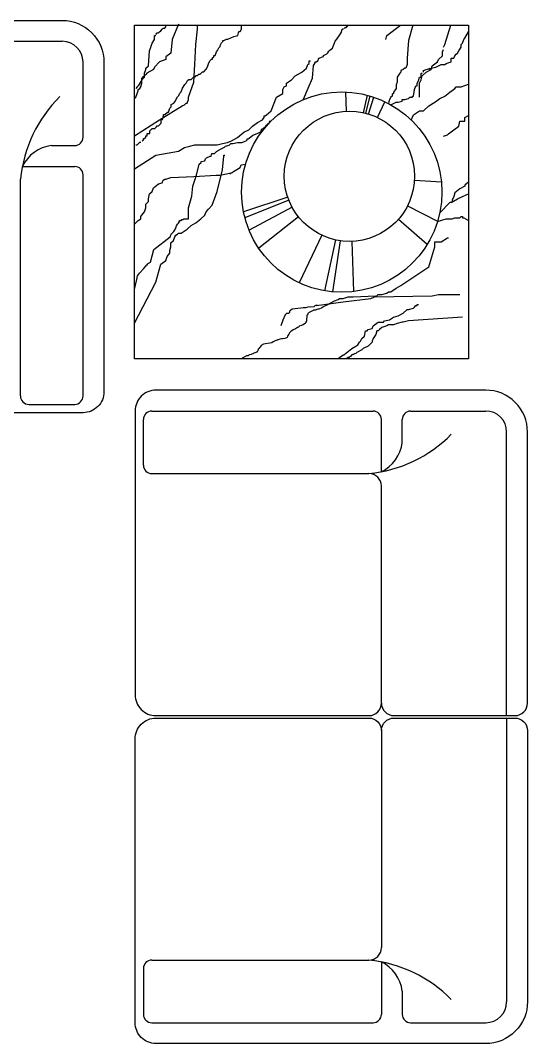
# Model space of a CAD drawing. Header units: inches. Extents: x 4.9 to 47.4, y 12.3 to 37.1.
# Drawn here: x 35.406 to 36.62, y 17.078 to 19.53 of the extents above; entities that cross this region are included whole.
import ezdxf

# ---------------------------------------------------------------- set-up
doc = ezdxf.new("R2010")
doc.units = ezdxf.units.IN
doc.header["$MEASUREMENT"] = 0
doc.layers.add('02', color=2, linetype='Continuous')

msp = doc.modelspace()

# ---------------------------------------------------------------- linework, layer by layer
at = {"layer": '02'}
for p, q in [((35.7541, 19.5142, -0.1), (35.7541, 19.5179, -0.1)), ((35.7841, 19.5206, -0.1), (35.7687, 19.4841, -0.1)), ((35.8297, 19.5088, -0.1), (35.8297, 19.5186, -0.1)), ((35.9351, 19.518, -0.1), (35.9353, 19.5186, -0.1)), ((35.9351, 19.509, -0.1), (35.9351, 19.518, -0.1)), ((36.1875, 19.515, -0.1), (36.1898, 19.517, -0.1)), ((36.2833, 19.4933, -0.1), (36.3163, 19.5186, -0.1)), ((36.3457, 19.5186, -0.1), (36.3353, 19.4814, -0.1)), ((36.4218, 19.4723, -0.1), (36.4366, 19.5186, -0.1)), ((35.7268, 19.4841, -0.1), (35.7268, 19.4933, -0.1)), ((35.7268, 19.4933, -0.1), (35.7295, 19.4933, -0.1)), ((35.7295, 19.496, -0.1), (35.7331, 19.4996, -0.1)), ((35.7331, 19.4996, -0.1), (35.7359, 19.4996, -0.1)), ((35.7359, 19.4996, -0.1), (35.7386, 19.5024, -0.1)), ((35.7386, 19.5024, -0.1), (35.7422, 19.5051, -0.1)), ((35.7422, 19.5051, -0.1), (35.745, 19.5088, -0.1)), ((35.745, 19.5088, -0.1), (35.7477, 19.5115, -0.1)), ((35.7477, 19.5115, -0.1), (35.7513, 19.5115, -0.1)), ((35.7513, 19.5115, -0.1), (35.7541, 19.5142, -0.1)), ((35.826, 19.4723, -0.1), (35.8297, 19.5088, -0.1)), ((35.9171, 19.4909, -0.1), (35.926, 19.4939, -0.1)), ((35.926, 19.4939, -0.1), (35.929, 19.503, -0.1)), ((35.929, 19.503, -0.1), (35.9321, 19.503, -0.1)), ((35.9321, 19.503, -0.1), (35.9351, 19.509, -0.1)), ((36.1637, 19.4845, -0.1), (36.1703, 19.4955, -0.1)), ((36.1703, 19.4955, -0.1), (36.1723, 19.4975, -0.1)), ((36.1723, 19.4975, -0.1), (36.1746, 19.5018, -0.1)), ((36.1746, 19.5018, -0.1), (36.1766, 19.5084, -0.1)), ((36.1766, 19.5084, -0.1), (36.1789, 19.5084, -0.1)), ((36.1789, 19.5084, -0.1), (36.1789, 19.5107, -0.1)), ((36.1812, 19.5107, -0.1), (36.1832, 19.5127, -0.1)), ((36.1832, 19.5127, -0.1), (36.1855, 19.5127, -0.1)), ((36.1855, 19.5127, -0.1), (36.1875, 19.515, -0.1)), ((36.2806, 19.4841, -0.1), (36.2833, 19.4933, -0.1)), ((36.4701, 19.4869, -0.1), (36.479, 19.5026, -0.1)), ((34.8256, 19.4796, -0.1), (35.5056, 19.4796, -0.1)), ((35.7176, 19.4659, -0.1), (35.7213, 19.475, -0.1)), ((35.7213, 19.475, -0.1), (35.7268, 19.4841, -0.1)), ((35.7687, 19.4841, -0.1), (35.7659, 19.4513, -0.1)), ((35.8233, 19.424, -0.1), (35.826, 19.4723, -0.1)), ((35.8839, 19.4698, -0.1), (35.887, 19.4758, -0.1)), ((35.8839, 19.4668, -0.1), (35.8839, 19.4698, -0.1)), ((35.887, 19.4758, -0.1), (35.89, 19.4789, -0.1)), ((35.89, 19.4789, -0.1), (35.89, 19.4819, -0.1)), ((35.89, 19.4819, -0.1), (35.893, 19.4819, -0.1)), ((35.893, 19.4819, -0.1), (35.8989, 19.4849, -0.1)), ((35.8989, 19.4849, -0.1), (35.902, 19.4849, -0.1)), ((35.902, 19.4849, -0.1), (35.9171, 19.4909, -0.1)), ((36.1528, 19.4629, -0.1), (36.1551, 19.4693, -0.1)), ((36.1551, 19.4693, -0.1), (36.1571, 19.4736, -0.1)), ((36.1571, 19.4736, -0.1), (36.1594, 19.4802, -0.1)), ((36.1594, 19.4802, -0.1), (36.1637, 19.4845, -0.1)), ((36.166, 19.4888, -0.1), (36.168, 19.4911, -0.1)), ((36.3353, 19.4814, -0.1), (36.3316, 19.4395, -0.1)), ((36.4191, 19.4659, -0.1), (36.4218, 19.4723, -0.1)), ((36.461, 19.4723, -0.1), (36.4646, 19.475, -0.1)), ((36.461, 19.4659, -0.1), (36.461, 19.4723, -0.1)), ((36.4646, 19.475, -0.1), (36.4673, 19.4841, -0.1)), ((36.4673, 19.4841, -0.1), (36.4701, 19.4869, -0.1)), ((35.7122, 19.4212, -0.1), (35.7149, 19.4568, -0.1)), ((35.7149, 19.4568, -0.1), (35.7176, 19.4659, -0.1)), ((35.7659, 19.4513, -0.1), (35.7541, 19.4422, -0.1)), ((35.8689, 19.4427, -0.1), (35.8689, 19.4457, -0.1)), ((35.8689, 19.4457, -0.1), (35.8719, 19.4457, -0.1)), ((35.8719, 19.4457, -0.1), (35.8749, 19.4548, -0.1)), ((35.8749, 19.4548, -0.1), (35.8779, 19.4578, -0.1)), ((35.8779, 19.4578, -0.1), (35.8809, 19.4638, -0.1)), ((35.8809, 19.4638, -0.1), (35.8839, 19.4668, -0.1)), ((36.1312, 19.4454, -0.1), (36.1398, 19.4497, -0.1)), ((36.1312, 19.4434, -0.1), (36.1312, 19.4454, -0.1)), ((36.1398, 19.4497, -0.1), (36.1421, 19.452, -0.1)), ((36.1421, 19.452, -0.1), (36.1441, 19.4563, -0.1)), ((36.1441, 19.4563, -0.1), (36.1464, 19.4583, -0.1)), ((36.1464, 19.4583, -0.1), (36.1528, 19.4629, -0.1)), ((36.4072, 19.4358, -0.1), (36.4163, 19.4449, -0.1)), ((36.4163, 19.4541, -0.1), (36.4191, 19.4604, -0.1)), ((36.4163, 19.4449, -0.1), (36.4163, 19.4541, -0.1)), ((36.4437, 19.4395, -0.1), (36.4464, 19.4449, -0.1)), ((36.4464, 19.4449, -0.1), (36.4491, 19.4486, -0.1)), ((36.4491, 19.4486, -0.1), (36.4528, 19.4513, -0.1)), ((36.4528, 19.4513, -0.1), (36.4555, 19.4568, -0.1)), ((36.4555, 19.4568, -0.1), (36.461, 19.4659, -0.1)), ((35.5556, 19.2496, -0.1), (35.5556, 19.4296, -0.1)), ((35.7058, 19.4149, -0.1), (35.7122, 19.4212, -0.1)), ((35.7386, 19.4304, -0.1), (35.7268, 19.4176, -0.1)), ((35.7541, 19.4358, -0.1), (35.7386, 19.4304, -0.1)), ((35.7541, 19.4422, -0.1), (35.7541, 19.4358, -0.1)), ((35.8206, 19.382, -0.1), (35.8233, 19.424, -0.1)), ((35.8538, 19.4186, -0.1), (35.8568, 19.4277, -0.1)), ((35.8568, 19.4277, -0.1), (35.8599, 19.4336, -0.1)), ((35.8599, 19.4336, -0.1), (35.8629, 19.4367, -0.1)), ((35.8629, 19.4367, -0.1), (35.8659, 19.4367, -0.1)), ((35.8659, 19.4397, -0.1), (35.8689, 19.4427, -0.1)), ((35.8659, 19.4367, -0.1), (35.8659, 19.4397, -0.1)), ((36.0911, 19.4149, -0.1), (36.0939, 19.424, -0.1)), ((36.0939, 19.424, -0.1), (36.0975, 19.4267, -0.1)), ((36.0975, 19.4267, -0.1), (36.0975, 19.4331, -0.1)), ((36.0975, 19.4331, -0.1), (36.1002, 19.4331, -0.1)), ((36.105, 19.391, -0.1), (36.1073, 19.4215, -0.1)), ((36.1073, 19.4215, -0.1), (36.1093, 19.4238, -0.1)), ((36.1093, 19.4238, -0.1), (36.1116, 19.4281, -0.1)), ((36.1116, 19.4302, -0.1), (36.1139, 19.4302, -0.1)), ((36.1116, 19.4281, -0.1), (36.1116, 19.4302, -0.1)), ((36.1139, 19.4302, -0.1), (36.1183, 19.4325, -0.1)), ((36.1183, 19.4325, -0.1), (36.1203, 19.4391, -0.1)), ((36.1203, 19.4391, -0.1), (36.1312, 19.4434, -0.1)), ((36.3316, 19.424, -0.1), (36.3289, 19.4149, -0.1)), ((36.3316, 19.4395, -0.1), (36.3316, 19.424, -0.1)), ((36.389, 19.4121, -0.1), (36.3917, 19.4212, -0.1)), ((36.3917, 19.4212, -0.1), (36.4045, 19.4304, -0.1)), ((36.4008, 19.4176, -0.1), (36.4136, 19.424, -0.1)), ((36.4045, 19.4304, -0.1), (36.4072, 19.4358, -0.1)), ((36.4136, 19.424, -0.1), (36.4218, 19.424, -0.1)), ((36.4218, 19.424, -0.1), (36.4254, 19.4267, -0.1)), ((36.4254, 19.4267, -0.1), (36.4373, 19.4304, -0.1)), ((36.4373, 19.4304, -0.1), (36.4373, 19.4395, -0.1)), ((36.4373, 19.4395, -0.1), (36.4437, 19.4395, -0.1)), ((35.7031, 19.3966, -0.1), (35.6967, 19.3912, -0.1)), ((35.7031, 19.403, -0.1), (35.7058, 19.4121, -0.1)), ((35.7031, 19.3939, -0.1), (35.7031, 19.403, -0.1)), ((35.7058, 19.4003, -0.1), (35.7031, 19.3966, -0.1)), ((35.7058, 19.4121, -0.1), (35.7058, 19.4149, -0.1)), ((35.7085, 19.403, -0.1), (35.7058, 19.4003, -0.1)), ((35.724, 19.4121, -0.1), (35.7085, 19.403, -0.1)), ((35.7268, 19.4176, -0.1), (35.724, 19.4121, -0.1)), ((35.8147, 19.3885, -0.1), (35.8207, 19.3945, -0.1)), ((35.8207, 19.3945, -0.1), (35.8237, 19.3945, -0.1)), ((35.8237, 19.3945, -0.1), (35.8267, 19.3976, -0.1)), ((35.8267, 19.3976, -0.1), (35.8298, 19.3976, -0.1)), ((35.8298, 19.3976, -0.1), (35.8328, 19.4006, -0.1)), ((35.8328, 19.4006, -0.1), (35.8358, 19.4006, -0.1)), ((35.8358, 19.4006, -0.1), (35.8388, 19.4036, -0.1)), ((35.8388, 19.4036, -0.1), (35.8418, 19.4065, -0.1)), ((35.8418, 19.4065, -0.1), (35.8448, 19.4065, -0.1)), ((35.8448, 19.4065, -0.1), (35.8508, 19.4126, -0.1)), ((35.8508, 19.4126, -0.1), (35.8538, 19.4186, -0.1)), ((36.0547, 19.3875, -0.1), (36.0638, 19.3966, -0.1)), ((36.0638, 19.3966, -0.1), (36.0793, 19.4057, -0.1)), ((36.0793, 19.4057, -0.1), (36.0911, 19.4149, -0.1)), ((36.3143, 19.403, -0.1), (36.3079, 19.3939, -0.1)), ((36.317, 19.4057, -0.1), (36.3143, 19.403, -0.1)), ((36.3225, 19.4121, -0.1), (36.317, 19.4094, -0.1)), ((36.317, 19.4094, -0.1), (36.317, 19.4057, -0.1)), ((36.3261, 19.4149, -0.1), (36.3225, 19.4121, -0.1)), ((36.3289, 19.4149, -0.1), (36.3261, 19.4149, -0.1)), ((36.3653, 19.3939, -0.1), (36.3653, 19.403, -0.1)), ((36.3653, 19.403, -0.1), (36.368, 19.403, -0.1)), ((36.3653, 19.3875, -0.1), (36.368, 19.3966, -0.1)), ((36.368, 19.3966, -0.1), (36.3772, 19.4057, -0.1)), ((36.3708, 19.4094, -0.1), (36.3772, 19.4121, -0.1)), ((36.3708, 19.4057, -0.1), (36.3708, 19.4094, -0.1)), ((36.3772, 19.4121, -0.1), (36.389, 19.4149, -0.1)), ((36.3772, 19.4057, -0.1), (36.389, 19.4121, -0.1)), ((36.3835, 19.4121, -0.1), (36.3863, 19.4149, -0.1)), ((36.389, 19.4149, -0.1), (36.4008, 19.4176, -0.1)), ((35.6848, 19.3702, -0.1), (35.6821, 19.3666, -0.1)), ((35.6876, 19.3729, -0.1), (35.6848, 19.3702, -0.1)), ((35.6912, 19.3793, -0.1), (35.6876, 19.3729, -0.1)), ((35.6967, 19.3875, -0.1), (35.6912, 19.3793, -0.1)), ((35.6912, 19.3666, -0.1), (35.694, 19.3702, -0.1)), ((35.694, 19.3702, -0.1), (35.6967, 19.3793, -0.1)), ((35.6967, 19.3875, -0.1), (35.7031, 19.3939, -0.1)), ((35.6967, 19.3793, -0.1), (35.6967, 19.3912, -0.1)), ((35.7936, 19.3674, -0.1), (35.7997, 19.3765, -0.1)), ((35.7997, 19.3765, -0.1), (35.8027, 19.3794, -0.1)), ((35.8027, 19.3794, -0.1), (35.8057, 19.3855, -0.1)), ((35.8057, 19.3855, -0.1), (35.8087, 19.3885, -0.1)), ((35.8078, 19.3456, -0.1), (35.8206, 19.382, -0.1)), ((35.8087, 19.3885, -0.1), (35.8147, 19.3885, -0.1)), ((36.0337, 19.3638, -0.1), (36.0374, 19.3702, -0.1)), ((36.0374, 19.3702, -0.1), (36.0428, 19.3729, -0.1)), ((36.0428, 19.3793, -0.1), (36.0547, 19.3875, -0.1)), ((36.0428, 19.3729, -0.1), (36.0428, 19.3793, -0.1)), ((36.0944, 19.3672, -0.1), (36.105, 19.391, -0.1)), ((36.3079, 19.382, -0.1), (36.3052, 19.3757, -0.1)), ((36.3052, 19.3757, -0.1), (36.3052, 19.3666, -0.1)), ((36.3079, 19.3939, -0.1), (36.3079, 19.382, -0.1)), ((36.3498, 19.3638, -0.1), (36.3526, 19.3729, -0.1)), ((36.3526, 19.3729, -0.1), (36.3562, 19.3729, -0.1)), ((36.3562, 19.3793, -0.1), (36.3589, 19.3848, -0.1)), ((36.3562, 19.3729, -0.1), (36.3562, 19.3793, -0.1)), ((36.3589, 19.3848, -0.1), (36.3617, 19.3939, -0.1)), ((36.3617, 19.3939, -0.1), (36.3653, 19.3939, -0.1)), ((36.3617, 19.3793, -0.1), (36.3653, 19.3875, -0.1)), ((36.3617, 19.3456, -0.1), (36.3617, 19.3793, -0.1)), ((36.4464, 19.3666, -0.1), (36.4491, 19.3702, -0.1)), ((36.4491, 19.3702, -0.1), (36.461, 19.3702, -0.1)), ((36.461, 19.3702, -0.1), (36.479, 19.3766, -0.1)), ((35.679, 19.3433, -0.1), (35.6821, 19.3456, -0.1)), ((35.6821, 19.3456, -0.1), (35.6848, 19.3547, -0.1)), ((35.6848, 19.3547, -0.1), (35.6876, 19.3611, -0.1)), ((35.6876, 19.3638, -0.1), (35.6912, 19.3666, -0.1)), ((35.6876, 19.3611, -0.1), (35.6876, 19.3638, -0.1)), ((35.7756, 19.3343, -0.1), (35.7816, 19.3464, -0.1)), ((35.7816, 19.3464, -0.1), (35.7846, 19.3494, -0.1)), ((35.7846, 19.3494, -0.1), (35.7876, 19.3553, -0.1)), ((35.7876, 19.3553, -0.1), (35.7906, 19.3584, -0.1)), ((35.7906, 19.3584, -0.1), (35.7936, 19.3674, -0.1)), ((35.8078, 19.3401, -0.1), (35.8078, 19.3456, -0.1)), ((36.0064, 19.3128, -0.1), (36.0192, 19.3456, -0.1)), ((36.0192, 19.3456, -0.1), (36.0337, 19.3547, -0.1)), ((36.0337, 19.3547, -0.1), (36.0337, 19.3638, -0.1)), ((36.0835, 19.3413, -0.1), (36.0944, 19.3672, -0.1)), ((36.1867, 19.312, -0.1), (36.1847, 19.3581, -0.1)), ((36.2276, 19.3084, -0.1), (36.2369, 19.3502, -0.1)), ((36.2327, 19.3072, -0.1), (36.2433, 19.3484, -0.1)), ((36.2396, 19.3052, -0.1), (36.2521, 19.3456, -0.1)), ((36.2924, 19.3456, -0.1), (36.2897, 19.3401, -0.1)), ((36.2961, 19.3483, -0.1), (36.2924, 19.3456, -0.1)), ((36.2988, 19.3547, -0.1), (36.2961, 19.352, -0.1)), ((36.2961, 19.352, -0.1), (36.2961, 19.3483, -0.1)), ((36.3016, 19.3611, -0.1), (36.2988, 19.3574, -0.1)), ((36.2988, 19.3574, -0.1), (36.2988, 19.3547, -0.1)), ((36.3052, 19.3666, -0.1), (36.3016, 19.3611, -0.1)), ((36.3353, 19.3429, -0.1), (36.338, 19.3456, -0.1)), ((36.338, 19.3456, -0.1), (36.3444, 19.3456, -0.1)), ((36.3444, 19.3456, -0.1), (36.3444, 19.3483, -0.1)), ((36.3444, 19.3483, -0.1), (36.3471, 19.3483, -0.1)), ((36.3471, 19.3483, -0.1), (36.3498, 19.3638, -0.1)), ((36.3471, 19.3574, -0.1), (36.3498, 19.3574, -0.1)), ((36.41, 19.3429, -0.1), (36.4218, 19.3483, -0.1)), ((36.4218, 19.3483, -0.1), (36.4345, 19.3574, -0.1)), ((36.4345, 19.3574, -0.1), (36.4464, 19.3666, -0.1)), ((35.7386, 19.2918, -0.1), (35.7933, 19.3246, -0.1)), ((35.7635, 19.3193, -0.1), (35.7665, 19.3223, -0.1)), ((35.7665, 19.3282, -0.1), (35.7726, 19.3313, -0.1)), ((35.7665, 19.3223, -0.1), (35.7665, 19.3282, -0.1)), ((35.7726, 19.3313, -0.1), (35.7756, 19.3343, -0.1)), ((35.7933, 19.3246, -0.1), (35.7987, 19.3274, -0.1)), ((35.7987, 19.3274, -0.1), (35.8024, 19.331, -0.1)), ((35.8024, 19.331, -0.1), (35.8051, 19.331, -0.1)), ((35.8051, 19.331, -0.1), (35.8078, 19.3401, -0.1)), ((36.2606, 19.297, -0.1), (36.2786, 19.3348, -0.1)), ((36.2897, 19.3401, -0.1), (36.287, 19.3306, -0.1)), ((36.2897, 19.3365, -0.1), (36.287, 19.3365, -0.1)), ((36.2924, 19.3274, -0.1), (36.3052, 19.3337, -0.1)), ((36.3052, 19.3337, -0.1), (36.3107, 19.3337, -0.1)), ((36.3107, 19.3337, -0.1), (36.3198, 19.3365, -0.1)), ((36.3198, 19.3365, -0.1), (36.3198, 19.3401, -0.1)), ((36.3198, 19.3401, -0.1), (36.3261, 19.3401, -0.1)), ((36.3261, 19.3401, -0.1), (36.3353, 19.3429, -0.1)), ((36.3708, 19.3128, -0.1), (36.3835, 19.3246, -0.1)), ((36.3835, 19.3246, -0.1), (36.3981, 19.3337, -0.1)), ((36.3981, 19.3337, -0.1), (36.41, 19.3429, -0.1)), ((35.7455, 19.2922, -0.1), (35.7485, 19.3011, -0.1)), ((35.7485, 19.3011, -0.1), (35.7485, 19.3042, -0.1)), ((35.7485, 19.3042, -0.1), (35.7515, 19.3042, -0.1)), ((35.7515, 19.3042, -0.1), (35.7576, 19.3102, -0.1)), ((35.7576, 19.3102, -0.1), (35.7605, 19.3102, -0.1)), ((35.7605, 19.3102, -0.1), (35.7635, 19.3193, -0.1)), ((35.9855, 19.2918, -0.1), (35.9891, 19.2973, -0.1)), ((35.9891, 19.2973, -0.1), (35.9891, 19.3009, -0.1)), ((35.9891, 19.3009, -0.1), (35.9918, 19.3009, -0.1)), ((35.9918, 19.3009, -0.1), (35.9946, 19.3037, -0.1)), ((35.9946, 19.3037, -0.1), (36.0064, 19.3128, -0.1)), ((36.3417, 19.291, -0.1), (36.3471, 19.3037, -0.1)), ((36.3471, 19.3037, -0.1), (36.3617, 19.3128, -0.1)), ((36.3617, 19.3128, -0.1), (36.3708, 19.3128, -0.1)), ((36.4701, 19.2973, -0.1), (36.479, 19.3018, -0.1)), ((36.4701, 19.2882, -0.1), (36.4701, 19.2973, -0.1)), ((35.679, 19.2533, -0.1), (35.7386, 19.2918, -0.1)), ((35.7275, 19.271, -0.1), (35.7305, 19.274, -0.1)), ((35.7305, 19.274, -0.1), (35.7334, 19.277, -0.1)), ((35.7334, 19.277, -0.1), (35.7364, 19.277, -0.1)), ((35.7364, 19.277, -0.1), (35.7425, 19.2831, -0.1)), ((35.7425, 19.2831, -0.1), (35.7425, 19.2922, -0.1)), ((35.7425, 19.2922, -0.1), (35.7455, 19.2922, -0.1)), ((35.9527, 19.2672, -0.1), (35.9618, 19.2763, -0.1)), ((35.9618, 19.2763, -0.1), (35.9736, 19.2854, -0.1)), ((35.9736, 19.2854, -0.1), (35.9855, 19.2918, -0.1)), ((35.988, 19.2716, -0.1), (35.99, 19.2739, -0.1)), ((35.99, 19.2739, -0.1), (35.9923, 19.2739, -0.1)), ((35.9923, 19.2739, -0.1), (35.9944, 19.2783, -0.1)), ((35.9944, 19.2783, -0.1), (35.9967, 19.2803, -0.1)), ((35.9967, 19.2803, -0.1), (35.9987, 19.2826, -0.1)), ((35.9987, 19.2826, -0.1), (36.001, 19.2826, -0.1)), ((36.001, 19.2826, -0.1), (36.0033, 19.2892, -0.1)), ((36.4437, 19.2672, -0.1), (36.4555, 19.2763, -0.1)), ((36.4555, 19.2763, -0.1), (36.4582, 19.2882, -0.1)), ((36.4582, 19.2882, -0.1), (36.4701, 19.2882, -0.1)), ((35.7033, 19.2469, -0.1), (35.7063, 19.2499, -0.1)), ((35.7063, 19.2499, -0.1), (35.7063, 19.253, -0.1)), ((35.7063, 19.253, -0.1), (35.7093, 19.253, -0.1)), ((35.7093, 19.253, -0.1), (35.7093, 19.259, -0.1)), ((35.7093, 19.259, -0.1), (35.7154, 19.259, -0.1)), ((35.7154, 19.2651, -0.1), (35.7184, 19.2681, -0.1)), ((35.7154, 19.259, -0.1), (35.7154, 19.2651, -0.1)), ((35.7184, 19.2681, -0.1), (35.7214, 19.271, -0.1)), ((35.7214, 19.271, -0.1), (35.7275, 19.271, -0.1)), ((35.9108, 19.2408, -0.1), (35.9253, 19.249, -0.1)), ((35.9253, 19.249, -0.1), (35.9408, 19.2617, -0.1)), ((35.9408, 19.2617, -0.1), (35.9527, 19.2672, -0.1)), ((35.9509, 19.2458, -0.1), (35.9532, 19.2478, -0.1)), ((35.9532, 19.2478, -0.1), (35.9619, 19.2544, -0.1)), ((35.9619, 19.2544, -0.1), (35.9728, 19.2587, -0.1)), ((35.9728, 19.2587, -0.1), (35.9814, 19.263, -0.1)), ((35.9814, 19.263, -0.1), (35.9837, 19.2696, -0.1)), ((35.9837, 19.2696, -0.1), (35.9857, 19.2696, -0.1)), ((35.9857, 19.2696, -0.1), (35.988, 19.2716, -0.1)), ((36.4191, 19.2526, -0.1), (36.4282, 19.2553, -0.1)), ((36.4282, 19.2553, -0.1), (36.4309, 19.2581, -0.1)), ((36.4309, 19.2581, -0.1), (36.4437, 19.2672, -0.1)), ((35.4797, 19.2296, -0.1), (35.5356, 19.2296, -0.1)), ((35.6822, 19.2319, -0.1), (35.6853, 19.2319, -0.1)), ((35.6853, 19.2319, -0.1), (35.6913, 19.2379, -0.1)), ((35.6913, 19.2379, -0.1), (35.6943, 19.2379, -0.1)), ((35.6973, 19.241, -0.1), (35.7004, 19.2439, -0.1)), ((35.7004, 19.2439, -0.1), (35.7004, 19.2469, -0.1)), ((35.7004, 19.2469, -0.1), (35.7033, 19.2469, -0.1)), ((35.7841, 19.2161, -0.1), (35.7987, 19.2253, -0.1)), ((35.7987, 19.2253, -0.1), (35.8115, 19.228, -0.1)), ((35.8115, 19.228, -0.1), (35.8233, 19.2316, -0.1)), ((35.8233, 19.2316, -0.1), (35.8771, 19.2316, -0.1)), ((35.8771, 19.2316, -0.1), (35.8898, 19.2344, -0.1)), ((35.886, 19.2216, -0.1), (35.8946, 19.2262, -0.1)), ((35.8898, 19.2344, -0.1), (35.9017, 19.2371, -0.1)), ((35.8946, 19.2262, -0.1), (35.8969, 19.2282, -0.1)), ((35.8969, 19.2282, -0.1), (35.9055, 19.2305, -0.1)), ((35.9017, 19.2371, -0.1), (35.9108, 19.2408, -0.1)), ((35.9055, 19.2305, -0.1), (35.9098, 19.2348, -0.1)), ((35.9098, 19.2348, -0.1), (35.9142, 19.2348, -0.1)), ((35.9142, 19.2348, -0.1), (35.9251, 19.2368, -0.1)), ((35.9251, 19.2368, -0.1), (35.9357, 19.2368, -0.1)), ((35.9357, 19.2368, -0.1), (35.9466, 19.2412, -0.1)), ((35.9466, 19.2412, -0.1), (35.9489, 19.2435, -0.1)), ((35.9489, 19.2458, -0.1), (35.9509, 19.2458, -0.1)), ((35.9489, 19.2435, -0.1), (35.9489, 19.2458, -0.1)), ((35.679, 19.1744, -0.1), (35.7295, 19.207, -0.1)), ((35.7295, 19.207, -0.1), (35.7841, 19.2161, -0.1)), ((35.8492, 19.1977, -0.1), (35.8512, 19.2, -0.1)), ((35.8512, 19.2, -0.1), (35.8598, 19.2043, -0.1)), ((35.8598, 19.2043, -0.1), (35.8621, 19.2043, -0.1)), ((35.8621, 19.2043, -0.1), (35.8641, 19.211, -0.1)), ((35.8641, 19.211, -0.1), (35.8707, 19.211, -0.1)), ((35.8707, 19.211, -0.1), (35.8774, 19.2173, -0.1)), ((35.873, 19.213, -0.1), (35.8751, 19.2153, -0.1)), ((35.8774, 19.2173, -0.1), (35.886, 19.2216, -0.1)), ((35.8898, 19.1715, -0.1), (35.8925, 19.2043, -0.1)), ((35.8925, 19.2043, -0.1), (35.8925, 19.207, -0.1)), ((35.8925, 19.207, -0.1), (35.8953, 19.207, -0.1)), ((35.4101, 19.1796, -0.1), (35.5356, 19.1796, -0.1)), ((35.8273, 19.1586, -0.1), (35.8339, 19.1848, -0.1)), ((35.8339, 19.1848, -0.1), (35.8383, 19.1891, -0.1)), ((35.8383, 19.1914, -0.1), (35.8469, 19.1934, -0.1)), ((35.8383, 19.1891, -0.1), (35.8383, 19.1914, -0.1)), ((35.8469, 19.1934, -0.1), (35.8492, 19.1977, -0.1)), ((35.9162, 19.1678, -0.1), (35.9317, 19.177, -0.1)), ((35.9317, 19.177, -0.1), (35.9344, 19.1833, -0.1)), ((35.9344, 19.1833, -0.1), (35.9446, 19.1851, -0.1)), ((35.4056, 18.6296, -0.1), (35.4056, 19.1496, -0.1)), ((35.5556, 18.6296, -0.1), (35.5556, 19.1596, -0.1)), ((35.7477, 19.1469, -0.1), (35.7513, 19.1496, -0.1)), ((35.7513, 19.1496, -0.1), (35.7541, 19.1496, -0.1)), ((35.7541, 19.1496, -0.1), (35.7659, 19.1533, -0.1)), ((35.7659, 19.1533, -0.1), (35.8206, 19.156, -0.1)), ((35.8187, 19.1327, -0.1), (35.8273, 19.1586, -0.1)), ((35.8206, 19.156, -0.1), (35.8743, 19.1587, -0.1)), ((35.8743, 19.1587, -0.1), (35.8834, 19.1587, -0.1)), ((35.8771, 19.1195, -0.1), (35.8898, 19.1715, -0.1)), ((35.8834, 19.1587, -0.1), (35.8989, 19.1624, -0.1)), ((35.8989, 19.1624, -0.1), (35.9135, 19.1651, -0.1)), ((35.9071, 19.1624, -0.1), (35.9108, 19.1651, -0.1)), ((35.9135, 19.1651, -0.1), (35.9162, 19.1678, -0.1)), ((35.7213, 19.1195, -0.1), (35.724, 19.1286, -0.1)), ((35.724, 19.1286, -0.1), (35.7359, 19.1378, -0.1)), ((35.7359, 19.1378, -0.1), (35.745, 19.1405, -0.1)), ((35.745, 19.1405, -0.1), (35.7477, 19.1469, -0.1)), ((35.8164, 19.1088, -0.1), (35.8187, 19.1327, -0.1)), ((36.3493, 19.1466, -0.1), (36.4139, 19.1427, -0.1)), ((36.4582, 19.1259, -0.1), (36.4464, 19.1168, -0.1)), ((36.4701, 19.1323, -0.1), (36.4582, 19.1259, -0.1)), ((36.479, 19.1417, -0.1), (36.4701, 19.135, -0.1)), ((36.4701, 19.135, -0.1), (36.4701, 19.1323, -0.1)), ((35.7122, 19.1022, -0.1), (35.7149, 19.1141, -0.1)), ((35.7122, 19.0958, -0.1), (35.7122, 19.1022, -0.1)), ((35.7149, 19.1141, -0.1), (35.7213, 19.1195, -0.1)), ((35.8078, 19.0806, -0.1), (35.8164, 19.1088, -0.1)), ((35.8652, 19.0867, -0.1), (35.8771, 19.1195, -0.1)), ((36.0458, 19.1064, -0.1), (35.9399, 19.0708, -0.1)), ((36.4373, 19.0931, -0.1), (36.4528, 19.1022, -0.1)), ((36.4437, 19.1077, -0.1), (36.44, 19.0986, -0.1)), ((36.4464, 19.1168, -0.1), (36.4437, 19.1077, -0.1)), ((36.4528, 19.1022, -0.1), (36.4646, 19.1077, -0.1)), ((36.4646, 19.1077, -0.1), (36.4792, 19.1141, -0.1)), ((35.7031, 19.0712, -0.1), (35.7058, 19.0803, -0.1)), ((35.7058, 19.0894, -0.1), (35.7122, 19.0958, -0.1)), ((35.7058, 19.0803, -0.1), (35.7058, 19.0894, -0.1)), ((35.8078, 19.0545, -0.1), (35.8078, 19.0806, -0.1)), ((35.8506, 19.0712, -0.1), (35.8561, 19.0776, -0.1)), ((35.8561, 19.0776, -0.1), (35.8652, 19.0867, -0.1)), ((36.0486, 19.0986, -0.1), (35.9432, 19.0567, -0.1)), ((36.0563, 19.0821, -0.1), (35.9533, 19.0267, -0.1)), ((36.3325, 19.0851, -0.1), (36.4047, 19.0482, -0.1)), ((36.4345, 19.0931, -0.1), (36.4099, 19.0684, -0.1)), ((36.4373, 19.0931, -0.1), (36.4345, 19.0931, -0.1)), ((36.44, 19.0986, -0.1), (36.44, 19.0958, -0.1)), ((35.6876, 19.0502, -0.1), (35.694, 19.0539, -0.1)), ((35.694, 19.0594, -0.1), (35.6967, 19.063, -0.1)), ((35.694, 19.0539, -0.1), (35.694, 19.0594, -0.1)), ((35.6967, 19.063, -0.1), (35.7031, 19.0712, -0.1)), ((35.7905, 19.0501, -0.1), (35.7925, 19.0522, -0.1)), ((35.7925, 19.0522, -0.1), (35.7948, 19.0522, -0.1)), ((35.7948, 19.0522, -0.1), (35.7969, 19.0545, -0.1)), ((35.7969, 19.0545, -0.1), (35.8078, 19.0545, -0.1)), ((35.826, 19.0448, -0.1), (35.8379, 19.0539, -0.1)), ((35.8379, 19.0539, -0.1), (35.847, 19.063, -0.1)), ((35.847, 19.063, -0.1), (35.8506, 19.0712, -0.1)), ((36.0713, 19.0593, -0.1), (35.9762, 18.984, -0.1)), ((36.3111, 19.0535, -0.1), (36.38, 18.9933, -0.1)), ((36.4044, 19.0474, -0.1), (36.4254, 19.0539, -0.1)), ((36.4254, 19.0539, -0.1), (36.44, 19.0539, -0.1)), ((36.44, 19.0539, -0.1), (36.4464, 19.0566, -0.1)), ((36.4464, 19.0566, -0.1), (36.4582, 19.0566, -0.1)), ((36.4582, 19.0566, -0.1), (36.461, 19.0594, -0.1)), ((36.461, 19.0594, -0.1), (36.4646, 19.0594, -0.1)), ((36.4646, 19.0594, -0.1), (36.4646, 19.0566, -0.1)), ((36.4646, 19.0566, -0.1), (36.4673, 19.0566, -0.1)), ((36.4673, 19.0566, -0.1), (36.4792, 19.0502, -0.1)), ((35.679, 19.0417, -0.1), (35.6876, 19.0502, -0.1)), ((35.773, 19.024, -0.1), (35.7773, 19.0306, -0.1)), ((35.7773, 19.0306, -0.1), (35.7796, 19.0372, -0.1)), ((35.7796, 19.0372, -0.1), (35.7819, 19.0415, -0.1)), ((35.7819, 19.0415, -0.1), (35.7839, 19.0435, -0.1)), ((35.7839, 19.0435, -0.1), (35.7862, 19.0478, -0.1)), ((35.7862, 19.0501, -0.1), (35.7905, 19.0501, -0.1)), ((35.7862, 19.0478, -0.1), (35.7862, 19.0501, -0.1)), ((35.7905, 19.0202, -0.1), (35.8051, 19.0293, -0.1)), ((35.8051, 19.0293, -0.1), (35.8142, 19.0384, -0.1)), ((35.8142, 19.0384, -0.1), (35.826, 19.0448, -0.1)), ((35.7253, 18.9805, -0.1), (35.7644, 19.011, -0.1)), ((35.7644, 19.011, -0.1), (35.7667, 19.0176, -0.1)), ((35.7667, 19.0176, -0.1), (35.773, 19.024, -0.1)), ((35.7723, 19.0019, -0.1), (35.775, 19.0111, -0.1)), ((35.775, 19.0111, -0.1), (35.7778, 19.0147, -0.1)), ((35.7778, 19.0147, -0.1), (35.7814, 19.0174, -0.1)), ((35.7814, 19.0174, -0.1), (35.7841, 19.0202, -0.1)), ((35.7841, 19.0202, -0.1), (35.7905, 19.0202, -0.1)), ((36.1272, 19.015, -0.1), (36.0735, 18.9009, -0.1)), ((36.1604, 19.0037, -0.1), (36.1339, 18.8819, -0.1)), ((36.4136, 18.9992, -0.1), (36.4282, 19.0083, -0.1)), ((36.4282, 19.0083, -0.1), (36.4309, 19.0083, -0.1)), ((35.7167, 18.9503, -0.1), (35.7253, 18.9805, -0.1)), ((35.7632, 18.9782, -0.1), (35.7659, 18.9874, -0.1)), ((35.7632, 18.9719, -0.1), (35.7632, 18.9782, -0.1)), ((35.7659, 18.9965, -0.1), (35.7723, 19.0019, -0.1)), ((35.7659, 18.9874, -0.1), (35.7659, 18.9965, -0.1)), ((36.1711, 19.0018, -0.1), (36.1532, 18.8793, -0.1)), ((36.1992, 19.0002, -0.1), (36.2036, 18.88, -0.1)), ((36.3835, 18.939, -0.1), (36.3981, 18.9874, -0.1)), ((36.3981, 18.9874, -0.1), (36.3981, 18.9992, -0.1)), ((36.3981, 18.9992, -0.1), (36.4136, 18.9992, -0.1)), ((35.7422, 18.9454, -0.1), (35.7541, 18.9545, -0.1)), ((35.7541, 18.9545, -0.1), (35.7568, 18.9637, -0.1)), ((35.7568, 18.9637, -0.1), (35.7632, 18.9719, -0.1)), ((35.6905, 18.9242, -0.1), (35.7014, 18.9351, -0.1)), ((35.7014, 18.9351, -0.1), (35.708, 18.9437, -0.1)), ((35.708, 18.9437, -0.1), (35.71, 18.9437, -0.1)), ((35.71, 18.946, -0.1), (35.7167, 18.9503, -0.1)), ((35.71, 18.9437, -0.1), (35.71, 18.946, -0.1)), ((35.7295, 18.9026, -0.1), (35.7422, 18.9454, -0.1)), ((36.3289, 18.9026, -0.1), (36.3835, 18.939, -0.1)), ((35.679, 18.8852, -0.1), (35.6842, 18.9089, -0.1)), ((35.6842, 18.9089, -0.1), (35.6862, 18.9175, -0.1)), ((35.6842, 18.9155, -0.1), (35.6862, 18.9155, -0.1)), ((35.6862, 18.9175, -0.1), (35.6905, 18.9242, -0.1)), ((35.679, 18.8042, -0.1), (35.7295, 18.9026, -0.1)), ((36.2924, 18.8789, -0.1), (36.3052, 18.888, -0.1)), ((36.3052, 18.888, -0.1), (36.317, 18.8944, -0.1)), ((36.317, 18.8944, -0.1), (36.3289, 18.9026, -0.1)), ((36.1148, 18.8461, -0.1), (36.1786, 18.8552, -0.1)), ((36.1421, 18.8488, -0.1), (36.1576, 18.8579, -0.1)), ((36.1576, 18.8579, -0.1), (36.1667, 18.8606, -0.1)), ((36.1667, 18.8606, -0.1), (36.1695, 18.8634, -0.1)), ((36.1695, 18.8634, -0.1), (36.1786, 18.8634, -0.1)), ((36.1786, 18.8634, -0.1), (36.1904, 18.867, -0.1)), ((36.1786, 18.8552, -0.1), (36.2451, 18.8634, -0.1)), ((36.1904, 18.867, -0.1), (36.2023, 18.867, -0.1)), ((36.2023, 18.867, -0.1), (36.2569, 18.8698, -0.1)), ((36.2451, 18.8634, -0.1), (36.2533, 18.867, -0.1)), ((36.2533, 18.867, -0.1), (36.3917, 18.8698, -0.1)), ((36.2569, 18.867, -0.1), (36.2624, 18.8725, -0.1)), ((36.2624, 18.8725, -0.1), (36.2715, 18.8725, -0.1)), ((36.2715, 18.8725, -0.1), (36.2833, 18.8761, -0.1)), ((36.2833, 18.8761, -0.1), (36.287, 18.8789, -0.1)), ((36.287, 18.8789, -0.1), (36.2924, 18.8789, -0.1)), ((36.3917, 18.8698, -0.1), (36.4072, 18.8725, -0.1)), ((36.4072, 18.8725, -0.1), (36.4582, 18.8725, -0.1)), ((36.0521, 18.8344, -0.1), (36.0499, 18.8333, -0.1)), ((36.0499, 18.8333, -0.1), (36.0499, 18.8299, -0.1)), ((36.0566, 18.8378, -0.1), (36.0521, 18.8344, -0.1)), ((36.077, 18.8401, -0.1), (36.0566, 18.8378, -0.1)), ((36.0827, 18.8412, -0.1), (36.077, 18.8401, -0.1)), ((36.0884, 18.8412, -0.1), (36.0827, 18.8412, -0.1)), ((36.094, 18.8423, -0.1), (36.0884, 18.8412, -0.1)), ((36.1087, 18.8435, -0.1), (36.094, 18.8423, -0.1)), ((36.1007, 18.831, -0.1), (36.0952, 18.8287, -0.1)), ((36.1007, 18.8435, -0.1), (36.0996, 18.8423, -0.1)), ((36.1064, 18.8344, -0.1), (36.1007, 18.831, -0.1)), ((36.1075, 18.8355, -0.1), (36.1064, 18.8344, -0.1)), ((36.112, 18.8355, -0.1), (36.1075, 18.8355, -0.1)), ((36.1109, 18.8457, -0.1), (36.1087, 18.8435, -0.1)), ((36.1154, 18.8469, -0.1), (36.1109, 18.8457, -0.1)), ((36.1154, 18.8367, -0.1), (36.112, 18.8355, -0.1)), ((36.1166, 18.8469, -0.1), (36.1154, 18.8469, -0.1)), ((36.1177, 18.8378, -0.1), (36.1154, 18.8367, -0.1)), ((36.12, 18.8378, -0.1), (36.1177, 18.8378, -0.1)), ((36.1245, 18.8389, -0.1), (36.12, 18.8378, -0.1)), ((36.1268, 18.8401, -0.1), (36.1256, 18.8401, -0.1)), ((36.1279, 18.8412, -0.1), (36.1268, 18.8401, -0.1)), ((36.1302, 18.8423, -0.1), (36.1279, 18.8412, -0.1)), ((36.1358, 18.8457, -0.1), (36.1302, 18.8423, -0.1)), ((36.137, 18.8457, -0.1), (36.1358, 18.8457, -0.1)), ((36.1367, 18.8461, -0.1), (36.1421, 18.8488, -0.1)), ((36.3225, 18.8278, -0.1), (36.3316, 18.8369, -0.1)), ((36.3316, 18.8369, -0.1), (36.3353, 18.8369, -0.1)), ((36.3353, 18.8369, -0.1), (36.3471, 18.8397, -0.1)), ((36.3471, 18.8397, -0.1), (36.3498, 18.8424, -0.1)), ((36.3498, 18.8424, -0.1), (36.3526, 18.8461, -0.1)), ((36.3526, 18.8461, -0.1), (36.3562, 18.8461, -0.1)), ((36.3562, 18.8461, -0.1), (36.3562, 18.8488, -0.1)), ((36.3562, 18.8488, -0.1), (36.3589, 18.8488, -0.1)), ((36.034, 18.8117, -0.1), (36.0295, 18.7981, -0.1)), ((36.0397, 18.8242, -0.1), (36.034, 18.8117, -0.1)), ((36.0431, 18.8276, -0.1), (36.0397, 18.8242, -0.1)), ((36.0476, 18.8276, -0.1), (36.0431, 18.8276, -0.1)), ((36.0499, 18.8299, -0.1), (36.0476, 18.8276, -0.1)), ((36.0906, 18.8095, -0.1), (36.0895, 18.8061, -0.1)), ((36.0895, 18.8061, -0.1), (36.0895, 18.8049, -0.1)), ((36.0918, 18.8231, -0.1), (36.0906, 18.8095, -0.1)), ((36.0929, 18.8231, -0.1), (36.0918, 18.8231, -0.1)), ((36.094, 18.8253, -0.1), (36.0929, 18.8242, -0.1)), ((36.0952, 18.8276, -0.1), (36.094, 18.8276, -0.1)), ((36.094, 18.8276, -0.1), (36.094, 18.8253, -0.1)), ((36.2505, 18.7978, -0.1), (36.2624, 18.8069, -0.1)), ((36.2624, 18.8069, -0.1), (36.2751, 18.8069, -0.1)), ((36.2751, 18.8069, -0.1), (36.2779, 18.8096, -0.1)), ((36.2779, 18.8096, -0.1), (36.2897, 18.8123, -0.1)), ((36.2897, 18.8123, -0.1), (36.2988, 18.8187, -0.1)), ((36.2988, 18.8187, -0.1), (36.3107, 18.8215, -0.1)), ((36.3198, 18.8069, -0.1), (36.3079, 18.8032, -0.1)), ((36.3107, 18.8215, -0.1), (36.3225, 18.8278, -0.1)), ((36.3225, 18.8069, -0.1), (36.3198, 18.8069, -0.1)), ((36.3353, 18.8096, -0.1), (36.3225, 18.8069, -0.1)), ((36.4646, 18.8187, -0.1), (36.3353, 18.8096, -0.1)), ((36.0533, 18.7845, -0.1), (36.0499, 18.7811, -0.1)), ((36.0555, 18.7857, -0.1), (36.0533, 18.7845, -0.1)), ((36.0589, 18.7879, -0.1), (36.0555, 18.7857, -0.1)), ((36.0646, 18.7902, -0.1), (36.0589, 18.7879, -0.1)), ((36.0691, 18.7936, -0.1), (36.0646, 18.7902, -0.1)), ((36.0725, 18.7947, -0.1), (36.0691, 18.7936, -0.1)), ((36.0736, 18.797, -0.1), (36.0725, 18.7947, -0.1)), ((36.0748, 18.797, -0.1), (36.0736, 18.797, -0.1)), ((36.0804, 18.7993, -0.1), (36.0759, 18.7981, -0.1)), ((36.0816, 18.8004, -0.1), (36.0804, 18.7993, -0.1)), ((36.0827, 18.8004, -0.1), (36.0816, 18.8004, -0.1)), ((36.0884, 18.8038, -0.1), (36.0827, 18.8004, -0.1)), ((36.0895, 18.8049, -0.1), (36.0884, 18.8049, -0.1)), ((36.2296, 18.7731, -0.1), (36.2323, 18.7859, -0.1)), ((36.2323, 18.7859, -0.1), (36.236, 18.7859, -0.1)), ((36.236, 18.7859, -0.1), (36.2387, 18.7886, -0.1)), ((36.2387, 18.7886, -0.1), (36.2478, 18.7914, -0.1)), ((36.2478, 18.7914, -0.1), (36.2505, 18.7978, -0.1)), ((36.2596, 18.7859, -0.1), (36.2569, 18.7768, -0.1)), ((36.2624, 18.7859, -0.1), (36.2596, 18.7859, -0.1)), ((36.266, 18.7886, -0.1), (36.2624, 18.7859, -0.1)), ((36.2715, 18.7941, -0.1), (36.266, 18.7886, -0.1)), ((36.2833, 18.7978, -0.1), (36.2715, 18.7941, -0.1)), ((36.287, 18.8005, -0.1), (36.2833, 18.7978, -0.1)), ((36.2988, 18.8005, -0.1), (36.287, 18.8005, -0.1)), ((36.3079, 18.8032, -0.1), (36.2988, 18.8005, -0.1)), ((36.0079, 18.7574, -0.1), (35.9877, 18.754, -0.1)), ((36.0113, 18.7597, -0.1), (36.0079, 18.7574, -0.1)), ((36.0159, 18.762, -0.1), (36.0113, 18.7597, -0.1)), ((36.0204, 18.7631, -0.1), (36.0159, 18.762, -0.1)), ((36.0215, 18.7642, -0.1), (36.0204, 18.7631, -0.1)), ((36.0227, 18.7642, -0.1), (36.0215, 18.7642, -0.1)), ((36.0272, 18.7654, -0.1), (36.0227, 18.7642, -0.1)), ((36.0306, 18.7665, -0.1), (36.0272, 18.7654, -0.1)), ((36.0329, 18.7665, -0.1), (36.0306, 18.7665, -0.1)), ((36.0385, 18.7676, -0.1), (36.0329, 18.7665, -0.1)), ((36.0431, 18.7687, -0.1), (36.0385, 18.7676, -0.1)), ((36.0442, 18.7698, -0.1), (36.0431, 18.7687, -0.1)), ((36.0453, 18.7732, -0.1), (36.0442, 18.7698, -0.1)), ((36.0465, 18.7755, -0.1), (36.0453, 18.7732, -0.1)), ((36.0487, 18.7777, -0.1), (36.0465, 18.7755, -0.1)), ((36.0499, 18.7811, -0.1), (36.0487, 18.7777, -0.1)), ((36.2141, 18.7522, -0.1), (36.2177, 18.7586, -0.1)), ((36.2177, 18.7586, -0.1), (36.2205, 18.7613, -0.1)), ((36.2205, 18.7613, -0.1), (36.2232, 18.7677, -0.1)), ((36.2232, 18.7677, -0.1), (36.2296, 18.7731, -0.1)), ((36.2478, 18.7586, -0.1), (36.2387, 18.7494, -0.1)), ((36.2505, 18.7677, -0.1), (36.2478, 18.7613, -0.1)), ((36.2478, 18.7613, -0.1), (36.2478, 18.7586, -0.1)), ((36.2569, 18.7768, -0.1), (36.2505, 18.7677, -0.1)), ((35.965, 18.7325, -0.1), (35.9639, 18.7314, -0.1)), ((35.9695, 18.7336, -0.1), (35.965, 18.7325, -0.1)), ((35.9707, 18.7348, -0.1), (35.9695, 18.7336, -0.1)), ((35.9729, 18.7348, -0.1), (35.9707, 18.7348, -0.1)), ((35.9741, 18.7382, -0.1), (35.9729, 18.7359, -0.1)), ((35.9729, 18.7359, -0.1), (35.9729, 18.7348, -0.1)), ((35.9752, 18.7416, -0.1), (35.9741, 18.7382, -0.1)), ((35.9775, 18.7438, -0.1), (35.9752, 18.7416, -0.1)), ((35.9786, 18.745, -0.1), (35.9775, 18.745, -0.1)), ((35.9775, 18.745, -0.1), (35.9775, 18.7438, -0.1)), ((35.9809, 18.7484, -0.1), (35.9786, 18.745, -0.1)), ((35.982, 18.7506, -0.1), (35.9809, 18.7484, -0.1)), ((35.9877, 18.754, -0.1), (35.982, 18.7506, -0.1)), ((36.184, 18.7312, -0.1), (36.1877, 18.7339, -0.1)), ((36.1877, 18.7339, -0.1), (36.1995, 18.7431, -0.1)), ((36.1995, 18.7431, -0.1), (36.2086, 18.7494, -0.1)), ((36.2086, 18.7494, -0.1), (36.2141, 18.7522, -0.1)), ((36.2114, 18.7339, -0.1), (36.2086, 18.7312, -0.1)), ((36.2232, 18.7403, -0.1), (36.2114, 18.7339, -0.1)), ((36.2269, 18.7431, -0.1), (36.2232, 18.7403, -0.1)), ((36.2387, 18.7494, -0.1), (36.2269, 18.7431, -0.1)), ((35.9412, 18.7223, -0.1), (35.9367, 18.72, -0.1)), ((35.9469, 18.7257, -0.1), (35.9412, 18.7223, -0.1)), ((35.9514, 18.7257, -0.1), (35.9469, 18.7257, -0.1)), ((35.9537, 18.728, -0.1), (35.9514, 18.7257, -0.1)), ((35.9582, 18.7291, -0.1), (35.9537, 18.728, -0.1)), ((35.9639, 18.7314, -0.1), (35.9582, 18.7291, -0.1)), ((36.1667, 18.7194, -0.1), (36.1786, 18.7285, -0.1)), ((36.1786, 18.7285, -0.1), (36.1813, 18.7285, -0.1)), ((36.1813, 18.7285, -0.1), (36.184, 18.7312, -0.1)), ((36.1904, 18.7221, -0.1), (36.1877, 18.7194, -0.1)), ((36.1931, 18.7221, -0.1), (36.1904, 18.7221, -0.1)), ((36.1968, 18.7248, -0.1), (36.1931, 18.7221, -0.1)), ((36.1995, 18.7285, -0.1), (36.1968, 18.7248, -0.1)), ((36.2086, 18.7312, -0.1), (36.1995, 18.7285, -0.1)), ((36.2059, 18.7312, -0.1), (36.2023, 18.7285, -0.1)), ((35.4256, 18.6096, -0.1), (35.5356, 18.6096, -0.1)), ((35.7202, 18.5936, -0.1), (36.2502, 18.5936, -0.1)), ((36.3402, 18.5936, -0.1), (36.5202, 18.5936, -0.1)), ((35.7002, 18.4636, -0.1), (35.7002, 18.5736, -0.1)), ((36.2702, 18.4481, -0.1), (36.2702, 18.5736, -0.1)), ((36.3202, 18.5177, -0.1), (36.3202, 18.5736, -0.1)), ((36.5702, 17.8636, -0.1), (36.5702, 18.5436, -0.1)), ((35.7202, 18.4436, -0.1), (36.2402, 18.4436, -0.1)), ((36.2702, 17.8936, -0.1), (36.2702, 18.4136, -0.1)), ((36.5702, 17.8577, -0.1), (36.5702, 17.1777, -0.1)), ((36.2702, 17.8277, -0.1), (36.2702, 17.3077, -0.1)), ((35.7202, 17.2777, -0.1), (36.2402, 17.2777, -0.1)), ((36.2702, 17.2733, -0.1), (36.2702, 17.1477, -0.1)), ((35.7002, 17.2577, -0.1), (35.7002, 17.1477, -0.1)), ((36.3202, 17.2036, -0.1), (36.3202, 17.1477, -0.1)), ((35.7202, 17.1277, -0.1), (36.2502, 17.1277, -0.1)), ((36.3402, 17.1277, -0.1), (36.5202, 17.1277, -0.1))]:
    msp.add_line(p, q, dxfattribs=at)
at = {"layer": '02', "elevation": -0.1}
for points in [[(35.6056, 19.4296), (35.6056, 18.6396, -0.414214), (35.5556, 18.5896), (34.8756, 18.5896, -0.414214), (34.8256, 18.6396), (34.8256, 19.1496, -0.414214), (34.8556, 19.1796, -0.414214), (34.8256, 19.2096), (34.8256, 19.4996, -0.414214), (34.8556, 19.5296), (35.5056, 19.5296, -0.414214)], [(36.5202, 18.6436), (35.7302, 18.6436, 0.414214), (35.6802, 18.5936), (35.6802, 17.9136, 0.414214), (35.7302, 17.8636), (36.2402, 17.8636, 0.414214), (36.2702, 17.8936, 0.414214), (36.3002, 17.8636), (36.5902, 17.8636, 0.414214), (36.6202, 17.8936), (36.6202, 18.5436, 0.414214)], [(36.5202, 17.0777), (35.7302, 17.0777, -0.414214), (35.6802, 17.1277), (35.6802, 17.8077, -0.414214), (35.7302, 17.8577), (36.2402, 17.8577, -0.414214), (36.2702, 17.8277, -0.414214), (36.3002, 17.8577), (36.5902, 17.8577, -0.414214), (36.6202, 17.8277), (36.6202, 17.1777, -0.414214)]]:
    msp.add_lwpolyline(points, format="xyb", close=True, dxfattribs=at)
msp.add_lwpolyline([(35.679, 18.7186), (35.679, 19.5186), (36.479, 19.5186), (36.479, 18.7186)], close=True, dxfattribs=at)
at = {"layer": '02'}
for centre, radius in [((36.1751, 19.1183, -0.1), 0.24), ((36.1936, 19.1561, -0.1), 0.156)]:
    msp.add_circle(centre, radius, dxfattribs=at)
for centre, radius, start, end in [((35.5056, 19.4296, -0.1), 0.05, 0, 90), ((35.7268, 19.1175, -0.1), 0.3228, 134.6679, 174.2953), ((35.5356, 19.2496, -0.1), 0.02, 270, 0), ((35.4912, 19.14, -0.1), 0.0903, 97.3222, 154.0098), ((35.5356, 19.1596, -0.1), 0.02, 0, 90), ((35.4256, 18.6296, -0.1), 0.02, 180, 270), ((35.5356, 18.6296, -0.1), 0.02, 270, 0), ((35.7202, 18.5736, -0.1), 0.02, 90, 180), ((36.2502, 18.5736, -0.1), 0.02, 0, 90), ((36.3402, 18.5736, -0.1), 0.02, 90, 180), ((36.5202, 18.5436, -0.1), 0.05, 0, 90), ((36.2081, 18.7648, -0.1), 0.3228, 275.7047, 315.3321), ((36.2306, 18.5292, -0.1), 0.0903, 295.9902, 352.6778), ((35.7202, 18.4636, -0.1), 0.02, 180, 270), ((36.2402, 18.4136, -0.1), 0.03, 0, 90), ((36.2402, 17.3077, -0.1), 0.03, 270, 0), ((35.7202, 17.2577, -0.1), 0.02, 90, 180), ((36.2081, 16.9565, -0.1), 0.3228, 44.6679, 84.2953), ((36.2306, 17.1921, -0.1), 0.0903, 7.3222, 64.0098), ((36.5202, 17.1777, -0.1), 0.05, 270, 0), ((35.7202, 17.1477, -0.1), 0.02, 180, 270), ((36.2502, 17.1477, -0.1), 0.02, 270, 0), ((36.3402, 17.1477, -0.1), 0.02, 180, 270)]:
    msp.add_arc(centre, radius, start, end, dxfattribs=at)

doc.saveas('drawing.dxf')
